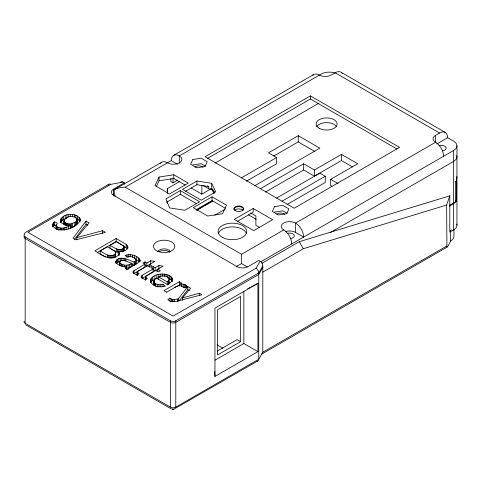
<?xml version="1.0" encoding="UTF-8"?>
<svg xmlns="http://www.w3.org/2000/svg" width="481" height="481" viewBox="0 0 481 481"><rect width="100%" height="100%" fill="white"/><g stroke="black" fill="none" stroke-linecap="round" stroke-linejoin="round"><path stroke-width="0.72" d="M295.599 232.437L295.611 223.064L435.57 142.262C440.265 145.286 443.344 150.691 443.608 156.259M100.222 254.04L100.222 250.92L107.528 246.705L115.193 251.539L115.674 252.375L115.157 254.04L115.157 257.161L115.674 255.495L115.193 254.659M56.097 225.361L56.524 226.298L56.524 229.419L56.097 228.481L56.097 225.361L57.443 223.178L54.702 221.861C49.826 224.946 55.471 229.696 59.295 229.786C66.925 230.706 76.413 227.345 80.249 220.502L80.093 218.849C76.13 211.646 59.614 213.119 60.468 222.553M123.99 247.511L123.503 248.232L123.503 251.353L123.99 250.631L124.05 246.765L123.641 246.038L116.456 241.546L110.035 245.256L110.035 248.376M123.99 250.631L124.05 246.765M115.855 263.065C116.42 253.715 129.66 260.269 134.085 262.085L135.955 260.81L136.285 259.974C134.704 256.866 130.387 255.838 127.255 257.125L125.054 255.447C130.147 253.433 138.035 255.231 140.121 260.558C137.464 265.031 130.688 265.386 127.778 269.727L125.054 268.151L126.431 266.757L126.431 269.877M149.465 266.967L149.465 264.472L152.086 265.987L150.06 267.159L147.439 265.644L138.432 270.839L137.139 271.747L137.079 272.3L139.027 273.527L137.097 275.078L133.748 273.28L133.141 272.541L133.225 271.224L144.841 264.147L144.841 267.268L134.121 273.545L134.121 270.424M137.139 274.867L137.079 275.421L137.139 271.747M145.328 280.183L145.382 276.509L146.681 275.601L155.682 270.406L158.309 271.921L160.335 270.749L157.714 269.234L157.714 271.729M456.95 145.815L456.95 178.505L456.559 180.597L455.417 182.191L455.417 201.689L449.699 205.309M115.224 196.735L113.841 189.875L117.166 188.39L121.038 187.464L125.192 187.151L171.254 160.642L171.525 158.375L172.33 156.584L173.611 155.381L313.636 74.537L315.302 74.008L317.238 74.194L319.318 75.072A8.405 4.852 0 0 0 331.205 75.072L335.185 72.775A11.322 6.536 -60 0 1 340.939 72.198L445.298 132.443L446.572 133.646L447.378 135.438L447.649 137.704L453.595 141.137A11.46 6.62 0 0 1 453.595 150.493L453.595 203.06M118.254 251.172L119.198 252.597L119.294 253.998C113.197 262.578 101.13 255.08 94.901 250.745L116.155 238.474L126.16 244.438L127.88 246.939C127.447 251.304 121.687 251.864 118.254 251.172L118.254 254.293L119.198 255.718M64.081 220.508L64.502 224.964C61.334 218.975 68.675 215.344 73.593 216.709C80.038 217.586 77.345 227.651 71.29 226.984L71.29 223.863L75.757 221.957L77.134 219.865M64.081 223.629L64.226 222.925M449.687 206.078L455.417 202.471L456.559 200.878L456.716 178.481M24.182 234.596L24.681 233.339L26.016 232.058L108.928 184.193M153.902 281.175L154.341 285.714C153.229 283.153 153.505 279.437 156.349 278.102L167.833 284.734C184.343 273.569 148.821 268.711 150.337 282.624M153.902 284.295L154.076 283.531M119.757 261.43L119.565 265.344L119.757 261.43C123.461 258.141 128.108 262.722 132.041 263.263L132.041 266.384L129.461 267.755L126.323 268.386L126.323 265.265L129.461 264.634L132.041 263.263M56.097 228.481L56.379 224.326M453.938 229.317L453.938 236.387A11.46 6.62 0 0 1 450.577 241.071L448.196 245.875L446.921 247.054L446.639 205.038L449.789 195.821L299.278 241.709L261.971 263.245M141.246 277.862L141.468 275.986L142.37 275.192L153.09 268.909L153.09 272.03L142.37 278.307L142.37 275.192M132.287 264.592L134.085 265.205L135.955 263.931L136.285 259.974M159.037 177.068L155.05 185.612L169.504 193.957L188.281 183.111L173.827 174.765L159.037 177.068L159.037 180.79L156.277 186.7M451.569 229.81A11.46 6.62 0 0 1 450.577 230.459L449.789 232.089L449.789 195.821M169.156 278.896L169.168 282.78L167.238 285.035L167.238 281.914L169.168 279.659C168.566 275.18 161.808 275.246 158.64 276.948L158.64 279.443M124.345 182.822L122.998 182.04L110.84 184.379L27.874 232.281L173.094 316.119L256.054 268.224L260.107 261.201L258.76 260.425L247.949 266.66A7.642 4.413 0 0 1 237.145 266.66L113.54 195.298A7.642 4.413 0 0 1 113.54 189.063L124.345 182.822L124.345 184.157M260.107 261.201A3.818 2.207 60 0 1 262.452 264.111L262.812 265.885L258.76 272.901L258.754 359.223L258.309 360.624L173.623 409.325L171.128 408.844L25.553 324.735M66.955 214.887L66.955 218.007L62.187 220.346L60.576 222.324L60.576 219.21M158.141 274.537L158.141 277.657L152.543 280.453L150.613 282.708L150.613 279.587M76.822 237.614L89.105 222.859L86.057 221.104L73.04 238.125L75.926 239.791L105.495 232.323L102.627 230.67L76.822 237.614L76.822 239.484M74.387 239.484L86.057 224.224L86.057 221.104M54.702 221.861L54.702 224.982L53.108 226.635L53.108 223.515M182.461 297.931L199.302 293.248L201.912 294.751L175.445 301.581L170.521 301.443L167.845 299.705L170.003 298.124L172.95 299.759L178.229 298.887L187.806 286.61L190.62 288.233L182.461 297.931L182.461 300.427M179.136 300.835L187.806 289.73L187.806 286.61M120.238 258.303L120.238 261.423L117.659 262.319L116.246 263.528L116.246 260.407M312.782 75.337L313.636 74.537M160.462 163.432L161.742 162.235A11.297 6.524 60 0 1 167.418 162.77L169.222 163.618A8.405 4.852 0 0 0 179.365 162.849A8.405 4.852 0 0 0 180.706 156.986L179.287 155.916A11.297 6.524 60 0 0 173.611 155.381M100.222 250.92C104.365 253.391 110.42 258.153 115.157 254.04M110.035 245.256C113.841 247.336 119.186 251.912 123.503 248.232M56.524 226.298C60.636 229.834 66.643 227.639 70.767 225.258L70.767 228.379M161.742 162.235L113.841 189.875L114.262 190.097M310.401 95.899L205.032 156.734L294.192 208.207L399.561 147.372L310.401 95.899L310.401 99.02L207.636 158.351M170.857 178.734L170.857 181.614L173.016 182.858L177.675 180.171M179.666 181.517L167.346 188.63L167.346 193.025M215.193 163.035L318.939 103.138M180.315 190.596L165.861 198.942L169.643 207.912L184.86 210.275L199.627 201.749L180.315 190.596L180.315 194.324L196.41 203.619M196.927 181L182.473 189.346L201.25 200.192L215.704 191.847L211.718 183.309L196.927 181L196.927 184.728L185.618 191.258M166.486 202.303L180.315 194.324M254.563 185.852L319.859 148.154L298.244 135.678L268.524 152.832L276.629 157.515L276.629 163.75L246.5 181.151M97.475 252.381L116.155 241.594L124.128 246.2L127.387 248.827L127.387 245.707M191.041 187.885L201.858 194.132L210.876 188.925M273.695 156.091L298.244 141.913L314.772 151.461M241.438 177.832L276.629 157.515M212.055 196.831L193.278 207.672L207.732 216.023L222.529 213.72L226.509 205.177L212.055 196.831L212.055 200.559L225.252 208.183M195.869 209.908L212.055 200.559M196.861 209.963L202.711 206.583M204.01 205.832L211.814 201.329M196.693 210.371L212.921 201.004M260.305 188.774L303.649 163.75L314.454 169.991L341.468 154.395L357.684 163.75L330.663 179.353L330.663 185.51L331.908 186.243M214.754 215.205L225.138 209.211M265.482 192.027L303.649 169.991L314.454 176.154L341.468 160.552L352.495 166.919M149.465 264.472L154.846 261.363L150.685 260.774L146.873 262.975L144.955 261.868L142.929 263.041L144.841 264.147M144.955 261.868L144.955 264.989L146.873 266.095L150.685 263.895L150.685 260.774M253.192 208.483L234.277 219.402L253.734 230.633L272.643 219.715L253.192 208.483L253.192 212.223L237.434 221.326M157.714 269.234L163.089 266.131L158.928 265.536L155.116 267.737L153.205 266.63L151.178 267.803L153.09 268.909M276.569 198.106L319.859 173.112L325.258 176.232L325.258 182.473L287.145 204.479M153.205 266.63L153.205 269.751L155.116 270.857L158.928 268.657L158.928 265.536M281.974 201.22L325.258 176.232M174.645 287.476C177.297 285.84 181.938 284.397 183.922 287.728L187.241 286.85C185.9 283.844 182.137 283.832 179.383 284.439L181.722 283.093L179.371 281.74L163.979 290.626L166.582 292.129M435.57 142.262L435.491 142.226A8.405 4.852 0 0 1 435.491 135.365L439.55 133.027A11.322 6.53 -60.1 0 1 445.298 132.449M166.54 292.262L179.371 284.854M125.192 187.151L241.504 254.305L283.724 229.93C288.426 232.948 291.504 238.354 291.769 243.927M436.838 143.951L447.649 137.704M236.333 266.558L241.522 263.582L247.24 266.883M260.636 261.898L453.595 150.493M24.182 234.83A3.818 2.207 0 0 0 25.174 236.959L170.388 320.803A3.818 2.207 0 0 0 175.793 320.803L258.76 272.901A3.818 2.207 60 0 0 256.054 268.224M330.194 232.654L453.595 161.412A11.46 6.62 0 0 0 456.776 155.585M262.806 272.126L303.331 248.725L446.639 205.038M257.906 283.333L214.947 308.135L214.947 376.455L257.906 351.653L257.906 283.333L251.515 286.736M217.328 351.058L237.103 339.64L240.602 341.666L240.602 296.428L217.64 309.692L217.64 354.924L240.602 341.666M215.037 360.173L243.849 343.536L257.906 351.653M446.639 246.074L262.806 352.206L258.754 359.223L175.793 407.124A3.818 2.207 0 0 1 170.388 407.124L25.168 323.286A3.818 2.207 0 0 1 24.182 321.152M447.252 247.012L261.832 354.064L262.806 352.206L262.806 267.442M450.336 231.842L453.595 229.966A11.46 6.62 0 0 0 456.776 224.14M247.679 288.774L250.234 287.416M257.082 361.333L257.774 361.081M154.341 282.6C156.433 285.041 160.101 285.155 162.993 284.331L165.356 286.081C160.215 287.866 151.876 286.76 150.337 280.748M192.851 164.953L201.154 163.666L205.411 166.125M159.037 180.79L173.827 178.487L185.143 185.017M274.555 212.121L282.858 210.834L287.115 213.293M64.502 221.849C66.131 223.767 68.909 224.194 71.29 223.863M70.767 225.258C67.118 225.595 62.199 225.036 60.468 221.302M119.565 262.223C120.761 264.61 123.894 265.133 126.323 265.265M126.431 266.757C122.697 266.456 117.4 265.795 115.855 261.814M196.927 184.728L208.76 186.574L208.76 188.756L211.718 189.219L212.518 190.927L214.46 192.045M185.401 284.818L185.401 287.939L183.207 287.271L183.207 284.151M110.612 248.707L117.556 252.435L117.556 249.314M54.702 224.982L56.349 225.769M172.372 278.661L172.372 281.776L170.899 279.714L167.905 277.988L167.905 274.867M145.328 277.062L147.276 278.289L145.346 279.84L141.997 278.042L141.246 276.617M139.478 258.838L139.478 261.959L134.734 258.844L134.734 255.724M335.185 72.775L439.55 133.027M455.26 181.409L456.559 182.155M310.401 99.02L396.957 148.99M455.393 200.198L456.559 200.878M330.663 179.353L338.143 183.67M171.254 160.642L177.435 164.207M207.467 185.822L208.76 186.574M203.114 185.498L208.76 188.756M250.715 212.981L255.892 215.969L255.892 225.324L259.71 227.531M248.527 214.911L256.139 219.312M86.057 224.224L87.885 225.276M187.806 289.73L189.496 290.704M158.64 276.948L167.238 281.914M100.812 254.383L105.513 257.094M217.202 344.955L222.98 348.292M283.724 229.93L282.377 228.932A8.393 4.846 0 0 1 284.409 222.649A8.393 4.846 0 0 1 295.46 222.992C300.24 225.98 303.367 231.451 303.637 237.073L295.46 232.353A8.393 4.846 0 0 0 285.317 231.656M80.093 221.963L79.124 220.442L77.417 219.132L77.417 216.011M170.845 301.906L170.003 301.244L170.003 298.124M341.366 72.595L342.213 73.395M299.278 241.709L303.331 248.725M214.544 193.085L212.518 188.744L212.518 190.927M77.134 222.986L76.81 218.536M456.716 176.599L456.95 178.505M214.773 371.392L214.947 376.455M169.156 282.016L169.168 282.78M241.522 263.582L241.504 254.305M456.95 180.441L456.95 225.288M453.595 203.842L453.595 229.966M450.577 230.459L450.577 241.071M435.57 135.329L435.57 142.526M341.468 154.395L341.468 160.552M314.454 169.991L314.454 176.154M303.649 163.75L303.649 169.991M298.244 135.678L298.244 141.913M262.812 265.885L262.812 267.442L258.754 274.465L175.793 322.36A3.818 2.207 0 0 1 170.388 322.36L25.168 238.522A3.818 2.207 0 0 1 24.182 236.393M243.849 291.558L243.849 343.536M213.817 191.185L213.817 193.398M211.718 183.309L211.718 189.219M201.858 185.492L201.858 194.132M199.302 293.248L199.302 295.743M186.52 285.708L186.52 287.578M184.397 284.385L184.397 287.506M181.608 284.157L181.608 286.652M179.371 281.74L179.383 285.69M179.287 163.119L179.287 155.916L321.206 74.062A11.46 6.62 0 0 1 335.047 73.01M178.229 298.887L178.229 301.383M177.357 299.122L177.357 301.617M175.793 320.803L175.793 407.124M174.615 299.783L174.615 301.653M173.827 174.765L173.827 178.487M173.016 178.535L173.016 182.858M172.95 299.759L172.95 301.629M172.126 299.531L172.126 302.026M171.837 277.591L171.837 280.712M171.266 299.122L171.266 301.617M170.899 276.593L170.899 279.714M170.388 320.803L170.388 407.124M169.559 275.667L169.559 278.788M168.603 280.742L168.603 283.856M167.484 188.666L167.484 193.121M167.484 201.274L167.484 203.499M167.346 201.076L167.346 203.271M166.131 274.308L166.131 276.803M164.237 273.99L164.237 276.485M162.993 284.331L162.993 286.826M162.223 273.911L162.223 276.407M160.864 284.752L160.864 286.622M160.167 274.086L160.167 276.587M158.977 284.794L158.977 286.664M157.287 284.469L157.287 286.971M156.151 275.252L156.151 278.373M155.772 283.814L155.772 286.309M155.116 267.737L155.116 270.857M154.93 283.231L154.93 285.726M154.545 279.647L154.545 280.892M154.191 276.238L154.191 279.359M154.076 280.411L153.998 285.035M152.543 277.333L152.543 280.453M151.353 278.451L151.353 281.571M146.873 262.975L146.873 266.095M146.032 277.687L146.032 279.557M145.382 276.509L145.382 279.629M141.468 275.986L141.468 277.856M140.025 259.758L140.025 261.628M138.408 257.822L138.408 260.942M137.782 272.925L137.782 275.421M136.736 256.722L136.736 259.842M135.955 260.81L135.955 263.931M134.782 261.7L134.782 264.821M134.085 262.085L134.085 265.205M133.225 271.224L133.225 273.094M132.702 255.02L132.702 257.515M131.085 263.816L131.085 266.937M130.712 254.629L130.712 256.505M129.461 264.634L129.461 267.755M128.842 254.581L128.842 257.076M128.054 265.085L128.054 268.2M127.88 246.939L127.88 248.184M126.996 254.858L126.996 257.353M126.16 244.438L126.16 247.559M125.824 258.808L125.824 261.303M125.601 267.454L125.601 268.699M124.525 265.127L124.525 267.003M124.471 258.441L124.471 260.936M123.088 258.213L123.088 260.714M122.775 264.688L122.775 266.558M122.631 248.881L122.631 252.002M121.675 258.159L121.675 260.654M121.477 249.392L121.477 251.888M121.182 263.961L121.182 266.456M120.232 249.639L120.232 251.509M120.016 263.089L120.016 265.584M119.198 252.597L119.198 254.473M118.921 249.615L118.921 251.485M118.873 258.646L118.873 261.766M117.659 259.199L117.659 262.319M116.823 259.782L116.823 262.897M116.3 248.797L116.3 251.918M116.155 238.474L116.155 241.594M115.921 261.087L115.921 262.957M115.674 252.375L115.65 256.349M114.195 254.774L114.195 257.888M113.54 189.063L113.534 195.244M113.137 255.261L113.137 257.756M111.983 255.561L111.983 258.056M110.822 255.682L110.822 258.177M109.728 255.627L109.728 258.123M108.652 255.405L108.652 257.9M107.528 255.02L107.528 257.515M102.627 230.67L102.627 233.79M80.093 218.849L80.093 220.719M79.124 217.322L79.124 220.442M77.086 219.174L77.086 222.288M76.942 220.581L76.942 223.701M76.485 221.278L76.485 224.399M75.92 215.29L75.92 218.41M75.757 221.957L75.757 225.078M74.765 222.619L74.765 225.733M74.296 214.779L74.296 217.274M72.547 214.478L72.547 216.979M72.475 223.605L72.475 226.725M70.671 214.394L70.671 216.889M70.256 225.571L70.256 228.691M70.082 223.972L70.082 225.222M68.903 223.93L68.903 225.805M68.771 214.526L68.771 217.021M68.549 226.443L68.549 228.938M67.803 223.755L67.803 225.625M66.781 223.437L66.781 225.312M66.679 227.188L66.679 229.684M65.837 222.986L65.837 225.481M65.218 215.476L65.218 218.596M65.055 222.438L65.055 224.934M64.833 227.741L64.833 230.237M64.177 221.2L64.177 224.32M63.558 216.3L63.558 219.42M63.221 228.06L63.221 229.93M62.187 217.226L62.187 220.346M61.73 228.156L61.73 230.026M61.189 218.194L61.189 221.314M60.263 228.054L60.263 229.924M58.868 227.723L58.868 230.219M57.6 227.152L57.6 229.647M53.758 222.685L53.758 225.805M52.76 224.356L52.712 227.08M25.174 236.959L25.168 323.286M112.32 194.655A7.642 4.413 0 0 1 113.534 193.741M108.231 185.185A3.818 2.207 60 0 1 110.84 184.379M120.659 182.251A3.818 2.207 60 0 1 122.998 182.04M159.53 251.521A6.494 3.752 0 0 1 169.751 252.297M157.846 251.641A6.494 3.752 0 0 1 164.123 248.863A6.494 3.752 0 0 1 170.394 251.641M439.045 145.767A4.774 2.76 0 0 1 445.845 147.102A4.774 2.76 0 0 1 442.67 150.818M287.211 233.435A4.774 2.76 0 0 1 294.011 234.764A4.774 2.76 0 0 1 290.831 238.486M234.127 210.053A4.774 2.754 0 0 1 238.738 206.583A4.774 2.754 0 0 1 243.35 210.053M234.415 209.963A6.115 3.529 0 0 1 243.061 209.963M194.961 167.135A4.588 2.646 0 0 1 202.904 167.135M276.659 214.31A4.588 2.646 0 0 1 284.602 214.31M218.548 233.014A14.328 8.273 0 0 1 232.389 226.882A14.328 8.273 0 0 1 246.23 233.014M316.738 126.581A10.51 6.067 0 0 1 326.611 122.589A10.51 6.067 0 0 1 336.484 126.581M192.851 159.494L190.626 164.286L196.705 167.797L205.008 166.51L207.233 161.718L201.154 158.207L192.851 159.494M274.555 206.662L272.33 211.454L278.409 214.965L286.712 213.678L288.937 208.886L282.858 205.375L274.555 206.662M173.809 409.277L172.366 409.277L173.809 409.277M158.772 251.719A10.696 6.175 0 0 0 174.819 246.374A10.696 6.175 0 0 0 158.772 241.023A10.696 6.175 0 0 0 158.772 251.719M235.359 210.666A4.774 2.754 0 0 0 243.35 209.433A4.774 2.754 0 0 0 237.5 206.054A4.774 2.754 0 0 0 235.359 210.666M222.258 237.265A14.328 8.273 0 0 0 246.23 233.562A14.328 8.273 0 0 0 228.679 223.431A14.328 8.273 0 0 0 222.258 237.265M319.18 128.265A10.51 6.067 0 0 0 336.76 125.547A10.51 6.067 0 0 0 323.893 118.116A10.51 6.067 0 0 0 319.18 128.265"/></g></svg>
